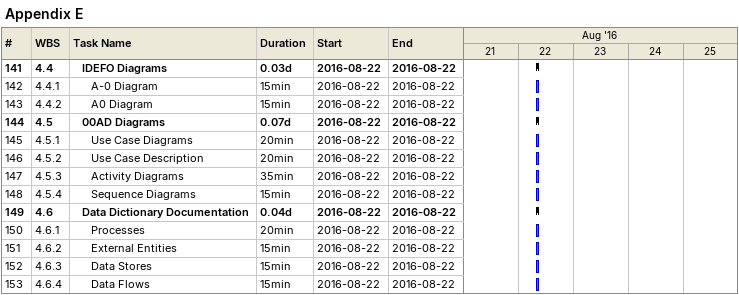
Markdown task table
Appendix E

| ID | WBS | Task | Duration | Start | Finish |
|---|---|---|---|---|---|
| 141 | 4.4 | **IDEFO Diagrams** | 0.03d | 2016-08-22 | 2016-08-22 |
| 142 | 4.4.1 | A-0 Diagram | 15min | 2016-08-22 | 2016-08-22 |
| 143 | 4.4.2 | A0 Diagram | 15min | 2016-08-22 | 2016-08-22 |
| 144 | 4.5 | **00AD Diagrams** | 0.07d | 2016-08-22 | 2016-08-22 |
| 145 | 4.5.1 | Use Case Diagrams | 20min | 2016-08-22 | 2016-08-22 |
| 146 | 4.5.2 | Use Case Description | 20min | 2016-08-22 | 2016-08-22 |
| 147 | 4.5.3 | Activity Diagrams | 35min | 2016-08-22 | 2016-08-22 |
| 148 | 4.5.4 | Sequence Diagrams | 15min | 2016-08-22 | 2016-08-22 |
| 149 | 4.6 | **Data Dictionary Documentation** | 0.04d | 2016-08-22 | 2016-08-22 |
| 150 | 4.6.1 | Processes | 20min | 2016-08-22 | 2016-08-22 |
| 151 | 4.6.2 | External Entities | 15min | 2016-08-22 | 2016-08-22 |
| 152 | 4.6.3 | Data Stores | 15min | 2016-08-22 | 2016-08-22 |
| 153 | 4.6.4 | Data Flows | 15min | 2016-08-22 | 2016-08-22 |
